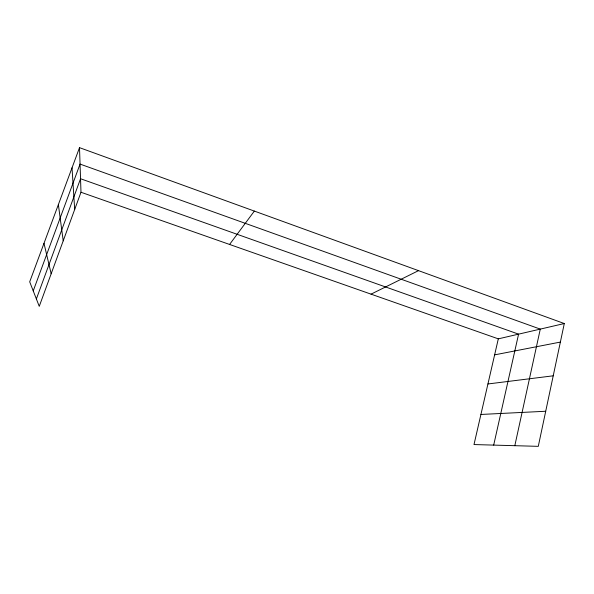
<?xml version="1.0" encoding="UTF-8"?>
<svg xmlns="http://www.w3.org/2000/svg" width="594" height="594" viewBox="0 0 594 594"><rect width="100%" height="100%" fill="white"/><g stroke="black" fill="none" stroke-linecap="round" stroke-linejoin="round"><path stroke-width="0.89" d="M564.3 323.537L538.283 446.346L473.997 444.557L498.307 338.855L564.3 323.537L79.514 147.654L29.7 281.831L39.256 306.341L80.984 192.256L79.514 147.654M514.82 445.693L540.288 329.113L80.056 164.085L33.234 290.897M493.688 445.106L518.584 334.147L80.539 178.735L36.375 298.945M229.581 244.453L254.351 211.085M371.05 294.149L418.51 270.649M494.624 354.87L560.372 342.077M487.934 383.969L553.229 375.809M480.925 414.456L545.715 411.256M80.984 192.256L498.307 338.855M43.986 243.34L51.173 273.76M58.375 204.588L63.216 240.837M72.03 167.812L74.681 209.489"/></g></svg>
